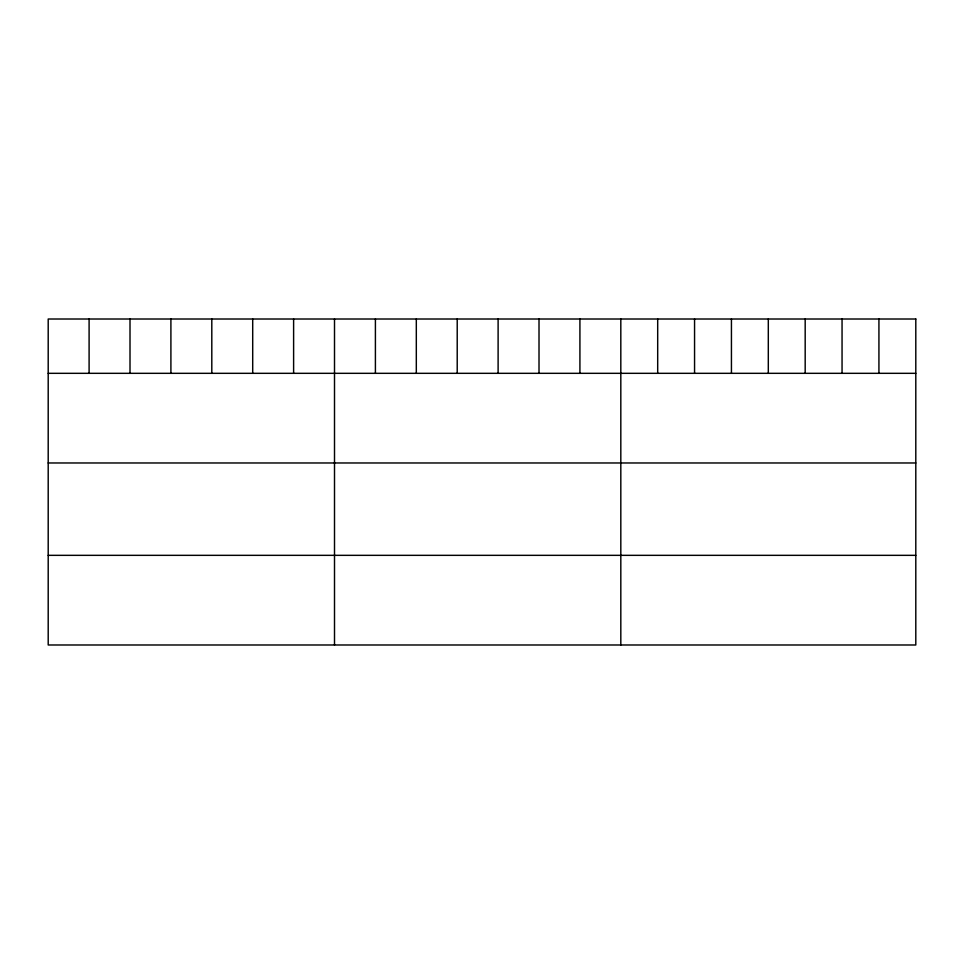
<?xml version="1.0" encoding="UTF-8"?>
<svg xmlns="http://www.w3.org/2000/svg" width="964" height="964" viewBox="0 0 964 964"><rect width="100%" height="100%" fill="white"/><g stroke="black" fill="none" stroke-linecap="round" stroke-linejoin="round"><path stroke-width="1.45" d="M48.2 373.321L915.8 373.321M48.2 462.973L915.8 462.973M48.2 555.336L915.8 555.336M878.927 319.012L878.927 373.321M842.054 319.012L842.054 373.321M805.181 319.012L805.181 373.321M768.308 319.012L768.308 373.321M731.435 319.012L731.435 373.321M694.562 319.012L694.562 373.321M657.689 319.012L657.689 373.321M620.816 319.012L620.816 644.988M579.918 319.012L579.918 373.321M539.009 319.012L539.009 373.321M498.111 319.012L498.111 373.321M457.213 319.012L457.213 373.321M416.315 319.012L416.315 373.321M375.406 319.012L375.406 373.321M334.508 319.012L334.508 644.988M293.61 319.012L293.61 373.321M252.701 319.012L252.701 373.321M211.803 319.012L211.803 373.321M170.905 319.012L170.905 373.321M130.007 319.012L130.007 373.321M89.098 319.012L89.098 373.321M915.8 319.012L48.2 319.012L48.2 644.988L915.8 644.988L915.8 319.012"/></g></svg>
